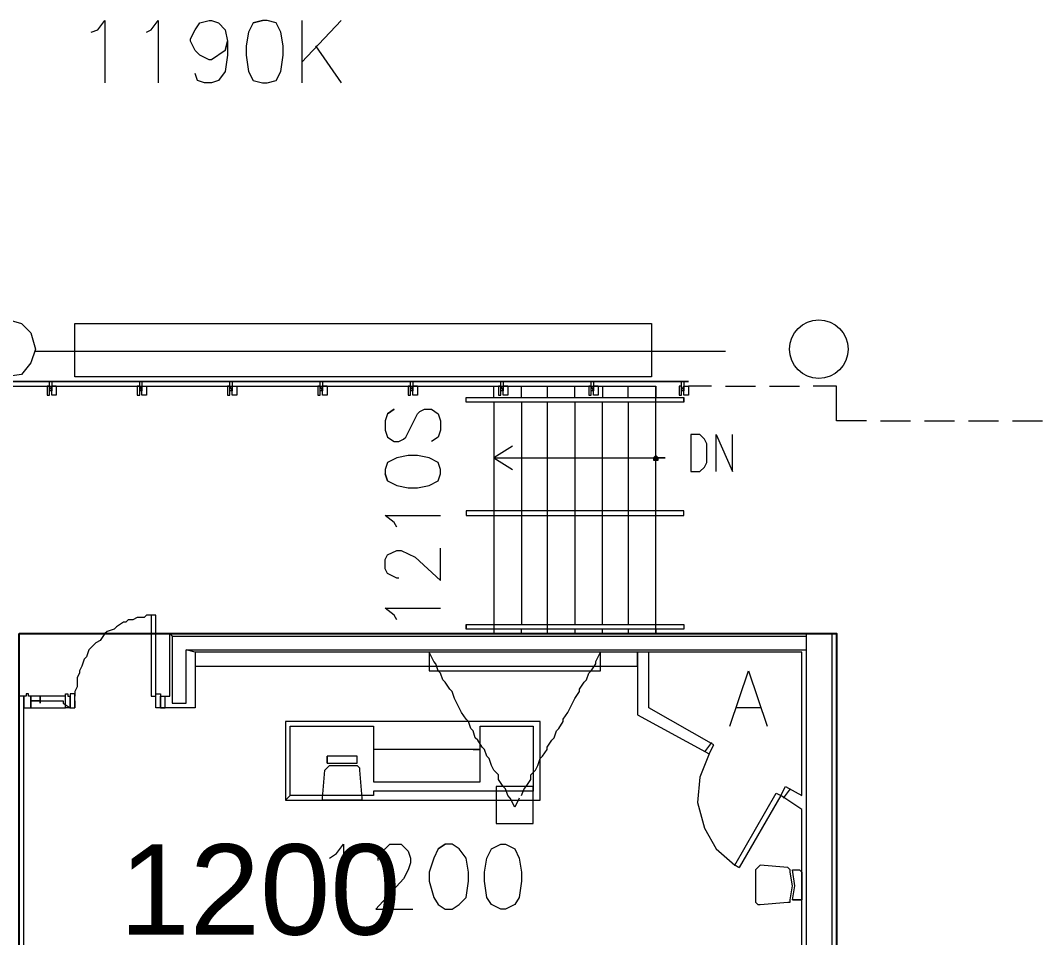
# Model space of a CAD drawing. Header units: metres. Extents: x 3 to 116, y 0 to 119.
# Drawn here: x 24.52 to 35.81, y 39.55 to 49.69 of the extents above; entities that cross this region are included whole.
import ezdxf

# ---------------------------------------------------------------- set-up
doc = ezdxf.new("R2010")
doc.units = ezdxf.units.M
doc.layers.add('PDF_Geometry', color=7, linetype='Continuous', transparency=0.8)
doc.styles.get("Standard").update_dxf_attribs({"font": 'arial.ttf', "height": 1})

msp = doc.modelspace()

# ---------------------------------------------------------------- linework, layer by layer
msp.add_lwpolyline([(24.504, 42.913), (33.534, 42.913), (33.534, 28.433), (24.504, 28.433)], close=True)
at = {"layer": 'PDF_Geometry', "lineweight": 5}
for points in [[(25.297, 49.564), (25.373, 49.59), (25.45, 49.692), (25.45, 49.001)], [(25.911, 49.564), (25.962, 49.59), (26.039, 49.692), (26.039, 49.001)], [(26.78, 49.36), (26.806, 49.462), (26.78, 49.36), (26.627, 49.257), (26.601, 49.257), (26.499, 49.308), (26.448, 49.36), (26.397, 49.462), (26.397, 49.487), (26.448, 49.59), (26.499, 49.667), (26.601, 49.692), (26.627, 49.692), (26.704, 49.667), (26.78, 49.59), (26.806, 49.462), (26.806, 49.308), (26.78, 49.129), (26.704, 49.027), (26.627, 49.001), (26.55, 49.001), (26.473, 49.027), (26.448, 49.104)], [(27.087, 49.667), (27.19, 49.692), (27.087, 49.667), (27.036, 49.564), (27.011, 49.411), (27.011, 49.308), (27.036, 49.129), (27.087, 49.027), (27.19, 49.001), (27.241, 49.001), (27.343, 49.027), (27.394, 49.129), (27.42, 49.308), (27.42, 49.411), (27.394, 49.564), (27.343, 49.667), (27.241, 49.692), (27.19, 49.692)], [(27.625, 49.692), (27.625, 49.001)], [(27.625, 49.232), (28.06, 49.692)], [(27.778, 49.411), (28.06, 49.001)], [(15.064, 46.034), (10.868, 46.034), (10.868, 45.65), (31.539, 45.65)], [(32.306, 46.034), (24.683, 46.034)], [(10.945, 45.65), (10.894, 45.65), (10.945, 45.65), (10.945, 45.548), (10.894, 45.548), (10.894, 45.65), (10.894, 45.599), (10.868, 45.599), (10.868, 45.701), (10.894, 45.701), (10.894, 45.599), (10.868, 45.65), (10.843, 45.65), (10.843, 45.548), (10.868, 45.548), (10.868, 45.65), (10.843, 45.701), (31.897, 45.701), (10.843, 45.701)], [(24.913, 45.65), (24.862, 45.65), (24.913, 45.65), (24.913, 45.548), (24.862, 45.548), (24.862, 45.65), (24.862, 45.599), (24.836, 45.599), (24.836, 45.701), (24.862, 45.701), (24.862, 45.599), (24.836, 45.65), (24.811, 45.65), (24.811, 45.548), (24.836, 45.548), (24.836, 45.65)], [(25.859, 45.65), (25.911, 45.65), (25.911, 45.548), (25.859, 45.548), (25.859, 45.65), (25.859, 45.599), (25.834, 45.599), (25.834, 45.701), (25.859, 45.701), (25.859, 45.599), (25.834, 45.65), (25.808, 45.65), (25.808, 45.548), (25.834, 45.548), (25.834, 45.65)], [(26.857, 45.65), (26.908, 45.65), (26.908, 45.548), (26.857, 45.548), (26.857, 45.65), (26.857, 45.599), (26.832, 45.599), (26.832, 45.701), (26.857, 45.701), (26.857, 45.599), (26.832, 45.65), (26.806, 45.65), (26.806, 45.548), (26.832, 45.548), (26.832, 45.65)], [(27.906, 45.65), (27.855, 45.65), (27.906, 45.65), (27.906, 45.548), (27.855, 45.548), (27.855, 45.65), (27.855, 45.599), (27.829, 45.599), (27.829, 45.701), (27.855, 45.701), (27.855, 45.599), (27.829, 45.65), (27.804, 45.65), (27.804, 45.548), (27.829, 45.548), (27.829, 45.65)], [(28.904, 45.65), (28.853, 45.65), (28.904, 45.65), (28.904, 45.548), (28.853, 45.548), (28.853, 45.65), (28.853, 45.599), (28.827, 45.599), (28.827, 45.701), (28.853, 45.701), (28.853, 45.599), (28.827, 45.65), (28.801, 45.65), (28.801, 45.548), (28.827, 45.548), (28.827, 45.65)], [(29.748, 45.522), (29.748, 45.65)], [(29.902, 45.65), (29.85, 45.65), (29.902, 45.65), (29.902, 45.548), (29.85, 45.548), (29.85, 45.65), (29.85, 45.599), (29.825, 45.599), (29.825, 45.701), (29.85, 45.701), (29.85, 45.599), (29.825, 45.65), (29.799, 45.65), (29.799, 45.548), (29.825, 45.548), (29.825, 45.65)], [(30.055, 45.522), (30.055, 45.65)], [(30.336, 45.65), (30.336, 45.522)], [(30.643, 45.522), (30.643, 45.65)], [(30.899, 45.65), (30.848, 45.65), (30.899, 45.65), (30.899, 45.548), (30.848, 45.548), (30.848, 45.65), (30.848, 45.599), (30.822, 45.599), (30.822, 45.701), (30.848, 45.701), (30.848, 45.599), (30.822, 45.65), (30.797, 45.65), (30.797, 45.548), (30.822, 45.548), (30.822, 45.65)], [(30.95, 45.65), (30.95, 45.522)], [(31.232, 45.522), (31.232, 45.65)], [(31.539, 42.964), (31.539, 42.913), (31.539, 45.65), (31.539, 45.522)], [(31.846, 45.65), (31.897, 45.65), (31.897, 45.548), (31.846, 45.548), (31.846, 45.65), (31.846, 45.599), (31.82, 45.599), (31.82, 45.701), (31.846, 45.701), (31.846, 45.599), (31.82, 45.65), (31.795, 45.65), (31.795, 45.548), (31.82, 45.548), (31.82, 45.65)], [(32.153, 45.65), (31.897, 45.65)], [(32.306, 45.65), (32.639, 45.65)], [(32.792, 45.65), (33.125, 45.65)], [(33.867, 45.266), (33.534, 45.266), (33.534, 45.65), (33.278, 45.65)], [(31.846, 45.471), (31.846, 45.522)], [(29.748, 45.471), (29.748, 42.913)], [(30.055, 45.471), (30.055, 43.015)], [(30.336, 45.471), (30.336, 42.913)], [(30.643, 45.471), (30.643, 43.015)], [(30.95, 43.015), (30.95, 45.471)], [(31.232, 45.471), (31.232, 43.015)], [(31.539, 43.015), (31.539, 45.471)], [(28.571, 45.343), (28.648, 45.394), (28.571, 45.343), (28.546, 45.266), (28.546, 45.164), (28.571, 45.087), (28.648, 45.036), (28.699, 45.036), (28.75, 45.062), (28.776, 45.087), (28.801, 45.138), (28.904, 45.343), (28.929, 45.369), (28.981, 45.394), (29.057, 45.394), (29.134, 45.343), (29.16, 45.266), (29.16, 45.164), (29.134, 45.087), (29.057, 45.036)], [(34.02, 45.266), (34.353, 45.266)], [(34.506, 45.266), (34.839, 45.266)], [(34.992, 45.266), (35.325, 45.266)], [(35.478, 45.266), (35.811, 45.266)], [(32.204, 44.704), (32.204, 45.113), (32.383, 44.704), (32.383, 45.113)], [(29.953, 44.985), (29.748, 44.857), (29.953, 44.729)], [(28.571, 44.601), (28.546, 44.678), (28.571, 44.601), (28.674, 44.55), (28.801, 44.524), (28.904, 44.524), (29.032, 44.55), (29.134, 44.601), (29.16, 44.678), (29.16, 44.729), (29.134, 44.806), (29.032, 44.857), (28.904, 44.883), (28.801, 44.883), (28.674, 44.857), (28.571, 44.806), (28.546, 44.729), (28.546, 44.678)], [(29.748, 44.857), (31.641, 44.857), (31.564, 44.857), (31.539, 44.883), (31.513, 44.857), (31.513, 44.831), (31.564, 44.831), (31.564, 44.857), (31.539, 44.857), (31.539, 44.883), (31.539, 44.857), (31.513, 44.857), (31.539, 44.857), (31.513, 44.831), (31.539, 44.831), (31.539, 44.857), (31.539, 44.831), (31.564, 44.831), (31.539, 44.857)], [(28.674, 44.09), (28.648, 44.141), (28.546, 44.218), (29.16, 44.218)], [(31.846, 44.218), (31.846, 44.269)], [(28.699, 43.527), (28.674, 43.527), (28.571, 43.578), (28.546, 43.629), (28.546, 43.731), (28.571, 43.783), (28.674, 43.834), (28.725, 43.834), (28.878, 43.757), (29.16, 43.501), (29.16, 43.859)], [(28.674, 43.066), (28.648, 43.117), (28.546, 43.194), (29.16, 43.194)], [(26.013, 43.117), (25.962, 43.117), (25.962, 42.222), (26.013, 42.222), (26.013, 43.117), (25.911, 43.117), (25.885, 43.092), (25.808, 43.092), (25.757, 43.066), (25.706, 43.066), (25.68, 43.041), (25.655, 43.041), (25.578, 42.99), (25.553, 42.964), (25.476, 42.938), (25.45, 42.913), (25.399, 42.836), (25.348, 42.81), (25.271, 42.734), (25.246, 42.657), (25.22, 42.631), (25.194, 42.555), (25.169, 42.503), (25.169, 42.478), (25.143, 42.427), (25.143, 42.324), (25.118, 42.273), (25.118, 42.222)], [(29.441, 43.015), (29.441, 42.964)], [(30.055, 42.913), (30.055, 42.964)], [(30.643, 42.964), (30.643, 42.913)], [(30.95, 42.913), (30.95, 42.964)], [(31.232, 42.964), (31.232, 42.913)], [(26.064, 42.094), (26.064, 42.222), (26.166, 42.222), (26.166, 42.913), (26.192, 42.887), (26.192, 42.145), (26.346, 42.145), (26.346, 42.734)], [(26.166, 42.913), (33.202, 42.913), (33.483, 42.913)], [(26.192, 42.887), (33.202, 42.887)], [(29.467, 28.382), (29.467, 28.97), (32.639, 28.97), (32.639, 28.382), (33.534, 28.382), (33.534, 42.913), (33.483, 42.913), (33.483, 31.426), (33.202, 31.426), (33.202, 42.913)], [(26.448, 42.708), (26.448, 42.094), (26.064, 42.094), (26.115, 42.094), (26.115, 42.222)], [(32.869, 41.148), (32.92, 41.122), (32.971, 41.224), (33.15, 41.122), (33.15, 42.708), (26.448, 42.708), (26.346, 42.734), (33.202, 42.734)], [(30.029, 41.096), (29.978, 40.994), (29.927, 41.096), (29.902, 41.122), (29.876, 41.199), (29.85, 41.224), (29.799, 41.301), (29.799, 41.352), (29.748, 41.403), (29.722, 41.455), (29.697, 41.531), (29.671, 41.557), (29.646, 41.634), (29.62, 41.659), (29.569, 41.736), (29.543, 41.762), (29.518, 41.838), (29.492, 41.864), (29.467, 41.941), (29.441, 41.966), (29.39, 42.043), (29.313, 42.196), (29.288, 42.273), (29.262, 42.299), (29.211, 42.376), (29.185, 42.401), (29.16, 42.478), (29.134, 42.503), (29.108, 42.58), (29.083, 42.606), (29.032, 42.708)], [(30.669, 42.708), (29.032, 42.708), (29.032, 42.503), (30.925, 42.503), (30.925, 42.708)], [(30.055, 41.122), (30.081, 41.199), (30.106, 41.224), (30.157, 41.301), (30.157, 41.352), (30.209, 41.403), (30.234, 41.455), (30.26, 41.531), (30.285, 41.557), (30.336, 41.634), (30.336, 41.659), (30.388, 41.736), (30.413, 41.762), (30.439, 41.838), (30.464, 41.864), (30.515, 41.941), (30.515, 41.966), (30.567, 42.043), (30.643, 42.196), (30.695, 42.273), (30.695, 42.299), (30.746, 42.376), (30.771, 42.401), (30.797, 42.478), (30.822, 42.503), (30.874, 42.58), (30.874, 42.606), (30.925, 42.708), (30.746, 42.708)], [(31.334, 42.708), (31.334, 42.017), (32.127, 41.583), (32.178, 41.685), (31.462, 42.094), (31.462, 42.708)], [(32.357, 41.89), (32.562, 42.503), (32.767, 41.89)], [(17.187, 29.763), (17.187, 28.382), (24.555, 28.382), (24.555, 29.763), (24.657, 29.763), (24.657, 29.917), (24.606, 29.917), (24.606, 29.763), (24.606, 29.891), (24.555, 29.891), (24.555, 42.094), (24.555, 42.222), (24.555, 42.094), (24.632, 42.094), (24.632, 42.222), (24.606, 42.222), (24.606, 42.248), (24.58, 42.248), (24.58, 42.222), (24.555, 42.222)], [(24.734, 42.145), (24.734, 42.171), (24.632, 42.171), (24.734, 42.171), (24.734, 42.222), (24.632, 42.222), (24.632, 42.094), (24.734, 42.094), (25.015, 42.094), (25.015, 42.222), (24.734, 42.222), (24.734, 42.145), (24.734, 42.171), (24.99, 42.171), (24.99, 42.145), (25.066, 42.094), (25.066, 42.222), (25.066, 42.094), (25.015, 42.094), (25.015, 42.248), (25.041, 42.248), (25.041, 42.222), (25.066, 42.222)], [(25.118, 42.171), (25.118, 42.094), (25.118, 42.248), (25.066, 42.248), (25.066, 42.094), (25.118, 42.094)], [(24.555, 42.094), (24.555, 42.222), (24.504, 42.222)], [(32.69, 42.094), (32.434, 42.094)], [(27.446, 41.071), (30.26, 41.071), (30.26, 41.941), (27.446, 41.941), (27.446, 41.071), (27.497, 41.122), (27.497, 41.89), (28.418, 41.89), (28.418, 41.276), (29.595, 41.276), (29.595, 41.89), (30.183, 41.89), (30.183, 41.173), (28.418, 41.173), (28.418, 41.122), (27.497, 41.122)], [(32.153, 41.71), (32.076, 41.608)], [(29.518, 41.634), (29.595, 41.634), (28.418, 41.634)], [(32.127, 41.583), (32.025, 41.327), (31.999, 41.045), (32.076, 40.764), (32.204, 40.534), (32.409, 40.355), (32.46, 40.329), (32.409, 40.355), (32.869, 41.148), (32.92, 41.122), (32.46, 40.329)], [(28.264, 41.429), (28.239, 41.455), (28.264, 41.429), (28.264, 41.403), (28.29, 41.096), (28.29, 41.071), (27.855, 41.071), (27.855, 41.096), (27.881, 41.403), (27.932, 41.455), (28.239, 41.455)], [(27.906, 41.48), (27.906, 41.557), (27.906, 41.48), (28.239, 41.48), (28.239, 41.557), (27.906, 41.557)], [(27.804, 29.098), (27.804, 28.689), (29.339, 28.689), (29.339, 29.098), (33.15, 29.098), (33.15, 40.969), (32.92, 41.122)], [(33.023, 41.199), (32.946, 41.096)], [(27.932, 40.431), (28.008, 40.482), (28.085, 40.585), (28.085, 39.868)], [(28.469, 40.406), (28.469, 40.431), (28.494, 40.508), (28.546, 40.534), (28.597, 40.585), (28.725, 40.585), (28.801, 40.508), (28.827, 40.431), (28.827, 40.38), (28.801, 40.303), (28.75, 40.201), (28.443, 39.868), (28.853, 39.868)], [(29.134, 40.534), (29.211, 40.585), (29.134, 40.534), (29.083, 40.431), (29.032, 40.278), (29.032, 40.175), (29.083, 39.996), (29.134, 39.92), (29.211, 39.868), (29.288, 39.868), (29.364, 39.92), (29.441, 39.996), (29.467, 40.175), (29.467, 40.278), (29.441, 40.431), (29.364, 40.534), (29.288, 40.585), (29.211, 40.585)], [(33.048, 39.971), (33.125, 39.971), (33.048, 39.971), (33.074, 40.124), (33.048, 40.303), (33.125, 40.303), (33.15, 40.278), (33.125, 40.303), (33.15, 40.278), (33.15, 39.971), (33.125, 39.971), (33.15, 39.971)]]:
    msp.add_lwpolyline(points, dxfattribs=at)
for points in [[(24.683, 46.059), (24.632, 45.906), (24.529, 45.778), (24.35, 45.752), (24.197, 45.778), (24.069, 45.906), (24.043, 46.059), (24.069, 46.239), (24.197, 46.341), (24.35, 46.392), (24.529, 46.341), (24.632, 46.239)], [(25.118, 45.752), (25.118, 46.341), (31.488, 46.341), (31.488, 45.752)], [(29.441, 45.471), (29.441, 45.522), (31.846, 45.522), (31.846, 45.471)], [(31.923, 44.704), (32.025, 44.704), (32.076, 44.755), (32.102, 44.806), (32.102, 45.011), (32.076, 45.062), (32.025, 45.113), (31.923, 45.113)], [(31.846, 44.218), (31.846, 44.269), (29.441, 44.269), (29.441, 44.218)], [(31.846, 43.015), (31.846, 42.964), (29.441, 42.964), (29.441, 43.015)], [(26.448, 42.708), (26.448, 42.555), (31.334, 42.555), (31.334, 42.708)], [(26.013, 42.094), (26.013, 42.248), (26.064, 42.248), (26.064, 42.094)], [(30.183, 40.815), (30.183, 41.224), (29.774, 41.224), (29.774, 40.815)], [(29.825, 40.585), (29.876, 40.585), (29.978, 40.534), (30.029, 40.431), (30.055, 40.278), (30.055, 40.175), (30.029, 39.996), (29.978, 39.92), (29.876, 39.868), (29.825, 39.868), (29.722, 39.92), (29.671, 39.996), (29.646, 40.175), (29.646, 40.278), (29.671, 40.431), (29.722, 40.534)], [(33.023, 40.278), (33.023, 40.303), (32.997, 40.329), (32.69, 40.355), (32.639, 40.303), (32.639, 39.945), (32.664, 39.92), (32.69, 39.92), (32.997, 39.945), (33.023, 39.945), (33.023, 39.971), (33.048, 40.124)]]:
    msp.add_lwpolyline(points, close=True, dxfattribs=at)
msp.add_circle((33.338, 46.059), 0.324, dxfattribs=at)

# ---------------------------------------------------------------- texts
at = {"insert": (25.61, 40.585), "char_height": 1, "attachment_point": 1}
msp.add_mtext_dynamic_manual_height_columns('1200', width=5.69888, gutter_width=5, heights=[0], dxfattribs=at)

doc.saveas('drawing.dxf')
